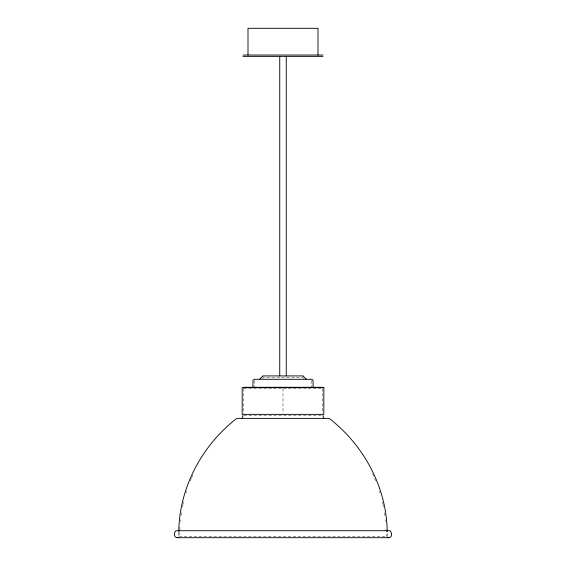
<?xml version="1.0" encoding="UTF-8"?>
<svg xmlns="http://www.w3.org/2000/svg" width="566" height="566" viewBox="0 0 566 566"><rect width="100%" height="100%" fill="white"/><g stroke="black" fill="none" stroke-linecap="round" stroke-linejoin="round"><path stroke-width="0.42" stroke-dasharray="2.83 2.12" d="M178.764 532.45L178.17 536.214M179.981 527.342L179.663 535.033L178.877 536.922M180.427 521.378L180.625 519.68M181.127 515.435L181.431 512.888M182.577 507.009L183.073 504.49M183.243 503.655L183.568 501.971M186.08 492.908L186.532 491.26M190.303 480.803L191.35 478.461M191.704 477.676L193.459 473.777M262.383 378.371L263.501 377.26L302.499 377.26L303.617 378.371M243.974 415.642L322.026 415.642M243.911 388.623L322.089 388.623M179.16 536.702L386.84 536.702M387.123 536.922L386.337 535.033L386.019 527.342M387.83 536.214L387.236 532.45M372.541 473.777L374.296 477.676M374.65 478.461L375.697 480.803M379.468 491.26L379.92 492.908M382.432 501.971L382.757 503.655M382.927 504.49L383.423 507.009M384.569 512.888L384.873 515.435M385.375 519.68L385.573 521.378M322.493 388.481L322.493 413.498M311.732 380.6L311.732 387.823M283 388.481L283 413.498M254.268 380.6L254.268 387.823M243.507 388.481L243.507 413.498"/><path stroke-width="0.85" d="M252.931 387.286L252.981 380.253L254.268 379.262L312.078 379.312L313.069 380.6L313.069 387.286M178.792 531.587C179.316 487.659 201.878 445.661 236.277 418.783L237.501 418.373L328.499 418.373L329.723 418.783C364.122 445.661 386.684 487.659 387.208 531.587M242.984 415.479L242.517 418.033L241.937 418.373M259.638 379.262L262.787 376.121M178.325 537.346C174.123 539.221 173.118 532.783 175.998 530.724L390.002 530.724C392.047 532.556 392.655 537.488 389.012 537.7L176.988 537.7M242.963 55.044L323.037 55.044M242.963 56.381L323.037 56.381M262.985 375.923L303.015 375.923M243.911 387.286L322.089 387.286M389.012 537.7L387.675 537.346M324.063 418.373L323.483 418.033L323.016 415.479M303.213 376.121L306.362 379.262M318.007 55.044L318.007 28.3L247.993 28.3L247.993 55.044M286.262 56.381L286.262 375.923M279.738 56.381L279.738 375.923M323.83 387.618L242.17 387.618L242.17 414.362L323.83 414.362L323.83 387.618"/></g></svg>
